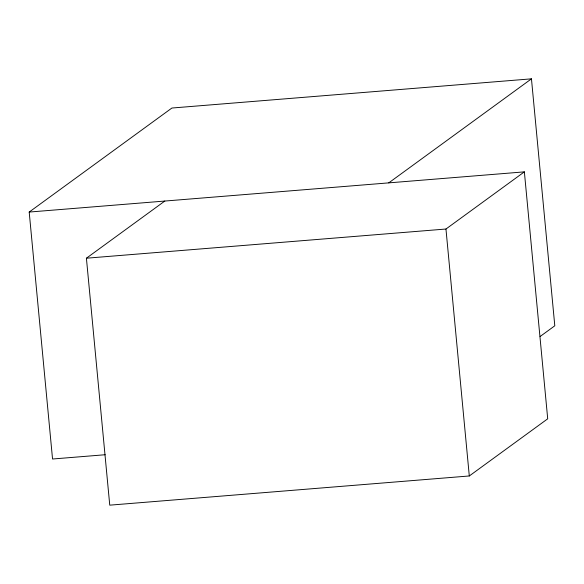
<?xml version="1.0" encoding="UTF-8"?>
<svg xmlns="http://www.w3.org/2000/svg" width="584" height="584" viewBox="0 0 584 584"><rect width="100%" height="100%" fill="white"/><g stroke="black" fill="none" stroke-linecap="round" stroke-linejoin="round"><path stroke-width="0.88" d="M105.208 454.732L52.545 459.009L29.2 212.058L171.908 108.033L531.455 78.84L554.8 325.792L540.091 336.515M29.2 212.058L524.366 171.864L547.712 418.808L469.302 475.967L109.755 505.16L86.41 258.208L164.819 201.049M388.754 182.872L531.455 78.84M86.41 258.208L445.957 229.023L524.366 171.864M445.957 229.023L469.302 475.967"/></g></svg>
